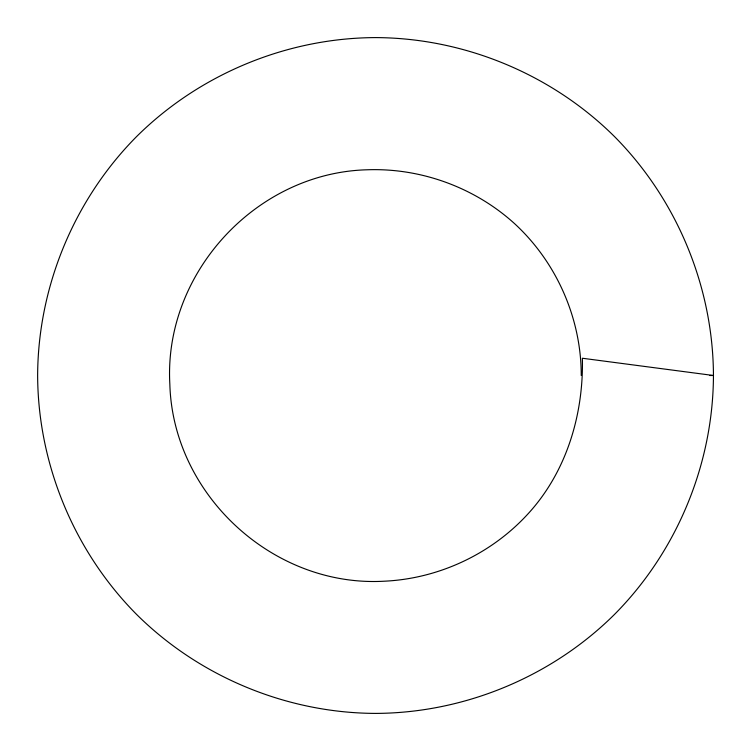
<?xml version="1.0" encoding="UTF-8"?>
<svg xmlns="http://www.w3.org/2000/svg" width="751" height="751" viewBox="0 0 751 751"><rect width="100%" height="100%" fill="white"/><g stroke="black" fill="none" stroke-linecap="round" stroke-linejoin="round"><path stroke-width="1.13" d="M709.939 375.5L713.45 375.5C713.121 464.184 676.951 551.497 614.478 614.44C551.544 676.904 464.221 713.075 375.547 713.403C286.863 713.075 199.55 676.904 136.607 614.44C74.133 551.497 37.972 464.184 37.634 375.5C37.972 286.816 74.133 199.503 136.607 136.56C199.55 74.096 286.863 37.925 375.547 37.597C464.221 37.925 551.544 74.096 614.478 136.56C676.951 199.503 713.121 286.816 713.45 375.5L582.382 358.246C583.649 414.956 566.263 472.82 527.108 514.839C490.394 554.482 438.171 578.73 384.193 581.208C273.411 587.479 172.89 495.059 169.839 384.146C163.568 273.373 255.988 172.843 366.901 169.792C420.889 167.726 474.97 187.515 514.886 223.929C556.716 262.587 581.293 318.508 581.246 375.5"/></g></svg>
